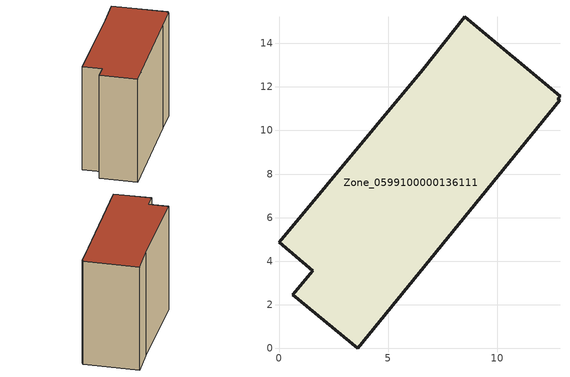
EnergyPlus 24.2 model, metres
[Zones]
Zone_0599100000136111
 floor ground (C_G): 8.53,15.22 12.89,11.56 12.79,11.44 12.88,11.37 11.07,9.17 3.61,0 0.64,2.47 1.54,3.56 0,4.87 6.59,12.78 z0
 wall outside (C_F): 0.64,2.47 3.61,0 11.07,9.17 12.88,11.37 12.79,11.44 12.89,11.56 8.53,15.22 6.59,12.78 0,4.87 1.54,3.56 0.64,2.47 z0:11.26
 roof outside (C_R): 12.88,11.37 12.79,11.44 12.89,11.56 8.53,15.22 6.59,12.78 0,4.87 1.54,3.56 0.64,2.47 3.61,0 11.07,9.17 z11.26
[BUILDING]
Pand.0599100000136111: North Axis=0; Terrain=City; Loads Convergence Tolerance Value=0.04; Temperature Convergence Tolerance Value=0.4; Solar Distribution=FullExterior; Maximum Number of Warmup Days=25; Minimum Number of Warmup Days=1
[Site:Location]
Rotterdam.The.Hague.AP_ZH_NLD Design_Conditions: Latitude=51.96; Longitude=4.45; Time Zone=1; Elevation=-4.5
[SITE:GROUNDTEMPERATURE:BUILDINGSURFACE]
18, 18, 18, 18, 18, 18, 18, 18, 18, 18, 18, 18
[MATERIAL] Thermal Absorptance=0.9; Solar Absorptance=0.7; Visible Absorptance=0.7
Name | Roughness | Thickness | Conductivity | Density | Specific Heat
G.TC.1946 | MediumSmooth | 0.15 | 1 | 540 | 1210
F.TC.1946 | Rough | 0.3 | 0.857143 | 1920 | 840
R.TC.1946 | MediumRough | 0.2 | 0.909091 | 1500 | 1000
[CONSTRUCTION]
C_G: G.TC.1946
C_F: F.TC.1946
C_R: R.TC.1946
[ZONE]
Zone_0599100000136111: Type=1; Multiplier=1; Ceiling Height=Autocalculate; Volume=Autocalculate; Floor Area=autocalculate; Part of Total Floor Area=Yes
[ZONEINFILTRATION:DESIGNFLOWRATE]
Infil_Zone_0599100000136111: Zone or ZoneList or Space or SpaceList=Zone_0599100000136111; Schedule=AlwaysOn; Design Flow Rate Calculation Method=Flow/Area; Flow Rate per Floor Area=0.003; Constant Term Coefficient=1; Temperature Term Coefficient=0; Velocity Term Coefficient=0; Velocity Squared Term Coefficient=0
[HVACTEMPLATE:ZONE:IDEALLOADSAIRSYSTEM]
Zone_0599100000136111: Maximum Heating Supply Air Temperature=50; Minimum Cooling Supply Air Temperature=13; Maximum Heating Supply Air Humidity Ratio=0.0156; Minimum Cooling Supply Air Humidity Ratio=0.0077; Heating Limit=NoLimit; Cooling Limit=NoLimit; Dehumidification Control Type=ConstantSensibleHeatRatio; Cooling Sensible Heat Ratio=0.7; Dehumidification Setpoint=60; Humidification Control Type=None; Humidification Setpoint=30; Outdoor Air Method=None; Outdoor Air Flow Rate per Person=0.00944; Outdoor Air Flow Rate per Zone Floor Area=0; Outdoor Air Flow Rate per Zone=0; Demand Controlled Ventilation Type=None; Outdoor Air Economizer Type=NoEconomizer; Heat Recovery Type=None; Sensible Heat Recovery Effectiveness=0.7; Latent Heat Recovery Effectiveness=0.65
[ZONECONTROL:THERMOSTAT]
ThermostatControl_Zone_0599100000136111: Zone or ZoneList=Zone_0599100000136111; Control Type Schedule=DualSetpointControlType; Control 1=Thermostat_Zone_0599100000136111; Temperature Difference Between Cutout And Setpoint=0
[THERMOSTATSETPOINT:DUALSETPOINT]
Thermostat_Zone_0599100000136111: Heating Setpoint Temperature Schedule=HeatingSetpoint_Zone_0599100000136111; Cooling Setpoint Temperature Schedule=CoolingSetpoint_Zone_0599100000136111
[SCHEDULE:COMPACT]
HeatingSetpoint_Zone_0599100000136111: Through: 12/31, For: AllDays, Until: 24:00, 21
CoolingSetpoint_Zone_0599100000136111: Through: 12/31, For: AllDays, Until: 24:00, 24
DualSetpointControlType: Through: 12/31, For: AllDays, Until: 24:00, 4
AlwaysOn: Through: 12/31, For: AllDays, Until: 24:00, 1
